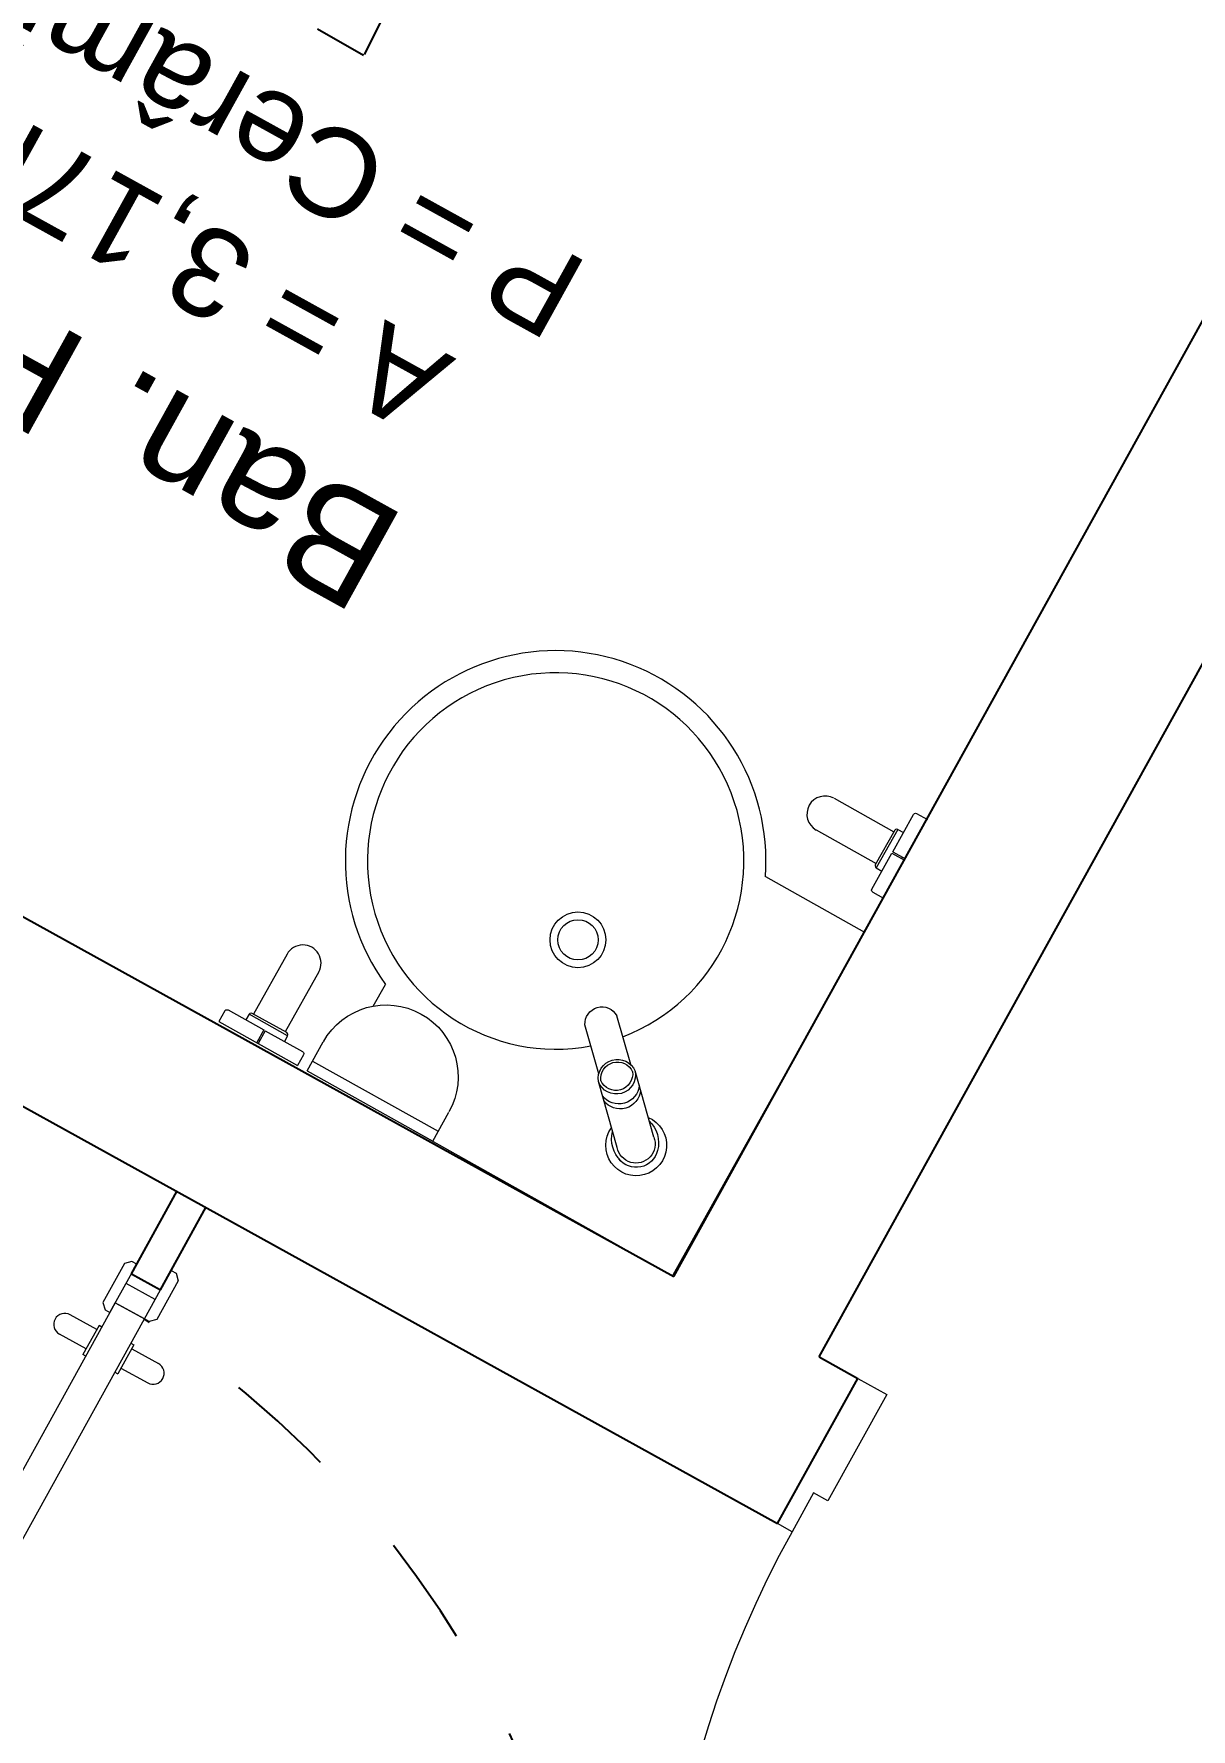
# Model space of a CAD drawing. Header units: metres. Extents: x 2113 to 5678, y -2764 to 956.
# Drawn here: x 3194.287 to 3195.332, y -1648.194 to -1646.662 of the extents above; entities that cross this region are included whole.
import ezdxf

# ---------------------------------------------------------------- set-up
doc = ezdxf.new("R2010")
doc.units = ezdxf.units.M
doc.header["$MEASUREMENT"] = 0
doc.linetypes.add('CONTINUO', pattern=[0])
doc.linetypes.add('HIDDEN2', pattern=[0.1875, 0.125, -0.0625])
for name, color, linetype in [('_SETOR A', 1, 'Continuous'), ('A - Diversos', 252, 'Continuous'), ('PAREDE', 7, 'Continuous'), ('Pilares-Vigas', 5, 'Continuous'), ('TXT_QUADRAFISCAL_5000', 7, 'Continuous'), ('XX-HTC', 8, 'Continuous')]:
    doc.layers.add(name, color=color, linetype=linetype)
for name, color, linetype, lineweight in [('A - Mobiliário Fixo', 252, 'Continuous', 5), ('AR-POR', 5, 'CONTINUO', 9), ('Esquadrias', 50, 'Continuous', 9)]:
    doc.layers.add(name, color=color, linetype=linetype, lineweight=lineweight)
doc.styles.add('REGUA60', font='romns850', dxfattribs={"width": 1.2})

# ---------------------------------------------------------------- blocks, each defined once
blk = doc.blocks.new('cadeira de rpodas')
at = {"layer": 'A - Diversos'}
for p, q in [((0.5604, 0.276), (0.5123, 0.2753)), ((0.5606, 0.2749), (0.5581, 0.2133))]:
    blk.add_line(p, q, dxfattribs=at)
blk = doc.blocks.new('GINASIO')
at = {"layer": 'A - Mobiliário Fixo'}
for p, q in [((3759.0923, -1187.2255), (3759.0938, -1186.8705)), ((3759.3639, -1186.8716), (3759.0938, -1186.8697)), ((3759.4723, -1186.882), (3759.3423, -1186.8815)), ((3759.4484, -1186.952), (3759.4483, -1186.9746)), ((3759.195, -1187.2259), (3759.0923, -1187.2255))]:
    blk.add_line(p, q, dxfattribs=at)
at = {"layer": 'A - Mobiliário Fixo', "extrusion": (0, 0, -1)}
for p, q in [((3759.3423, -1186.8715), (3759.3422, -1186.9015)), ((3759.4723, -1186.872), (3759.3423, -1186.8715)), ((3759.4723, -1186.872), (3759.4722, -1186.902)), ((3759.1938, -1186.947), (3759.2375, -1186.991)), ((3759.1693, -1186.9712), (3759.213, -1187.0153)), ((3759.2405, -1186.9973), (3759.2728, -1187.0298)), ((3759.2192, -1187.0184), (3759.2515, -1187.0509))]:
    blk.add_line(p, q, dxfattribs=at)
at = {"layer": 'A - Mobiliário Fixo'}
for radius in [0.0252, 0.0182]:
    blk.add_circle((3759.3155, -1187.094), radius, dxfattribs=at)
at = {"layer": 'A - Mobiliário Fixo', "extrusion": (0, 0, -1)}
for centre, radius, start, end in [((-3759.4072, -1186.9018), 0.065, 180.2353, 0.2353), ((-3759.1796, -1186.957), 0.0275, 264.3149, 186.5325), ((-3759.1796, -1186.957), 0.0199, 344.8728, 113.7428), ((-3759.1804, -1186.958), 0.0173, 309.9376, 140.533), ((-3759.1779, -1186.9645), 0.0274, 104.6722, 165.6454), ((-3759.187, -1186.9555), 0.0274, 284.8253, 345.7985), ((-3759.2172, -1186.995), 0.0185, 336.1612, 114.3094), ((-3759.2204, -1186.9983), 0.0185, 336.1612, 114.3094), ((-3759.2261, -1187.004), 0.0173, 319.2854, 131.1852), ((-3759.2269, -1187.0048), 0.0151, 323.9381, 126.5325), ((-3759.2236, -1187.0015), 0.0174, 142.8045, 307.6661), ((-3759.2236, -1187.0015), 0.0151, 143.9381, 306.5325), ((-3759.2599, -1187.0381), 0.0153, 147.1187, 303.352)]:
    blk.add_arc(centre, radius, start, end, dxfattribs=at)
at = {"layer": 'A - Mobiliário Fixo'}
for centre, radius, start, end in [((3759.5228, -1186.9553), 0.0164, 179.7647, 359.7647), ((3759.3676, -1187.1466), 0.19, 204.6657, 64.8636), ((3759.3676, -1187.1466), 0.17, 139.842, 129.7349), ((3759.1751, -1187.3014), 0.0164, 269.7647, 89.7647)]:
    blk.add_arc(centre, radius, start, end, dxfattribs=at)
for points in [[(3759.4823, -1186.8832), (3759.4823, -1186.8832), (3759.4824, -1186.8721), (3759.4824, -1186.8721)], [(3759.5636, -1186.8724), (3759.5636, -1186.8724), (3759.4824, -1186.8721), (3759.4824, -1186.8721)], [(3759.5229, -1186.8854), (3759.5229, -1186.8854), (3759.523, -1186.8722), (3759.523, -1186.8722)], [(3759.5245, -1186.8855), (3759.5245, -1186.8855), (3759.5245, -1186.8723), (3759.5245, -1186.8723)], [(3759.5636, -1186.8836), (3759.5636, -1186.8836), (3759.5636, -1186.8724), (3759.5636, -1186.8724)], [(3759.4826, -1186.8843), (3759.4826, -1186.8843), (3759.4823, -1186.8832), (3759.4823, -1186.8832)], [(3759.4833, -1186.885), (3759.4833, -1186.885), (3759.4826, -1186.8843), (3759.4826, -1186.8843)], [(3759.4843, -1186.8853), (3759.4843, -1186.8853), (3759.4833, -1186.885), (3759.4833, -1186.885)], [(3759.5229, -1186.8854), (3759.5229, -1186.8854), (3759.4843, -1186.8853), (3759.4843, -1186.8853)], [(3759.5031, -1186.8912), (3759.5031, -1186.8912), (3759.5032, -1186.8854), (3759.5032, -1186.8854)], [(3759.5245, -1186.8753), (3759.5245, -1186.8753), (3759.523, -1186.8753), (3759.523, -1186.8753)], [(3759.5615, -1186.8856), (3759.5615, -1186.8856), (3759.5245, -1186.8855), (3759.5245, -1186.8855)], [(3759.543, -1186.8914), (3759.543, -1186.8914), (3759.543, -1186.8855), (3759.543, -1186.8855)], [(3759.5625, -1186.8853), (3759.5625, -1186.8853), (3759.5615, -1186.8856), (3759.5615, -1186.8856)], [(3759.5633, -1186.8846), (3759.5633, -1186.8846), (3759.5625, -1186.8853), (3759.5625, -1186.8853)], [(3759.5636, -1186.8836), (3759.5636, -1186.8836), (3759.5633, -1186.8846), (3759.5633, -1186.8846)], [(3759.5031, -1186.8912), (3759.5031, -1186.8912), (3759.543, -1186.8914), (3759.543, -1186.8914)], [(3759.5031, -1186.8912), (3759.5031, -1186.8912), (3759.5034, -1186.8923), (3759.5034, -1186.8923)], [(3759.5034, -1186.8923), (3759.5034, -1186.8923), (3759.5041, -1186.893), (3759.5041, -1186.893)], [(3759.5041, -1186.893), (3759.5041, -1186.893), (3759.5052, -1186.8933), (3759.5052, -1186.8933)], [(3759.5052, -1186.8933), (3759.5052, -1186.8933), (3759.5409, -1186.8934), (3759.5409, -1186.8934)], [(3759.5063, -1186.9553), (3759.5063, -1186.9553), (3759.5066, -1186.8933), (3759.5066, -1186.8933)], [(3759.5392, -1186.9554), (3759.5392, -1186.9554), (3759.5395, -1186.8934), (3759.5395, -1186.8934)], [(3759.5409, -1186.8934), (3759.5409, -1186.8934), (3759.5419, -1186.8931), (3759.5419, -1186.8931)], [(3759.5419, -1186.8931), (3759.5419, -1186.8931), (3759.5427, -1186.8924), (3759.5427, -1186.8924)], [(3759.5427, -1186.8924), (3759.5427, -1186.8924), (3759.543, -1186.8914), (3759.543, -1186.8914)], [(3759.1033, -1187.2607), (3759.1033, -1187.2607), (3759.0922, -1187.2606), (3759.0922, -1187.2606)], [(3759.1033, -1187.2607), (3759.1033, -1187.2607), (3759.1043, -1187.2609), (3759.1043, -1187.2609)], [(3759.1043, -1187.2609), (3759.1043, -1187.2609), (3759.1051, -1187.2617), (3759.1051, -1187.2617)], [(3759.1051, -1187.2617), (3759.1051, -1187.2617), (3759.1053, -1187.2627), (3759.1053, -1187.2627)], [(3759.1053, -1187.2627), (3759.1053, -1187.2627), (3759.1052, -1187.2998), (3759.1052, -1187.2998)], [(3759.1111, -1187.2813), (3759.1111, -1187.2813), (3759.1053, -1187.2813), (3759.1053, -1187.2813)], [(3759.111, -1187.3211), (3759.111, -1187.3211), (3759.1111, -1187.2813), (3759.1111, -1187.2813)], [(3759.1122, -1187.2816), (3759.1122, -1187.2816), (3759.1111, -1187.2813), (3759.1111, -1187.2813)], [(3759.1129, -1187.2823), (3759.1129, -1187.2823), (3759.1122, -1187.2816), (3759.1122, -1187.2816)], [(3759.1132, -1187.2833), (3759.1132, -1187.2833), (3759.1129, -1187.2823), (3759.1129, -1187.2823)], [(3759.113, -1187.3191), (3759.113, -1187.3191), (3759.1132, -1187.2833), (3759.1132, -1187.2833)], [(3759.1752, -1187.285), (3759.1752, -1187.285), (3759.1132, -1187.2847), (3759.1132, -1187.2847)], [(3759.1052, -1187.2998), (3759.1052, -1187.2998), (3759.092, -1187.2997), (3759.092, -1187.2997)], [(3759.1052, -1187.3013), (3759.1052, -1187.3013), (3759.092, -1187.3012), (3759.092, -1187.3012)], [(3759.095, -1187.2997), (3759.095, -1187.2997), (3759.095, -1187.3013), (3759.095, -1187.3013)], [(3759.1052, -1187.3013), (3759.1052, -1187.3013), (3759.105, -1187.3399), (3759.105, -1187.3399)], [(3759.175, -1187.3179), (3759.175, -1187.3179), (3759.113, -1187.3176), (3759.113, -1187.3176)], [(3759.111, -1187.3211), (3759.111, -1187.3211), (3759.1051, -1187.3211), (3759.1051, -1187.3211)], [(3759.111, -1187.3211), (3759.111, -1187.3211), (3759.112, -1187.3208), (3759.112, -1187.3208)], [(3759.112, -1187.3208), (3759.112, -1187.3208), (3759.1127, -1187.3201), (3759.1127, -1187.3201)], [(3759.1127, -1187.3201), (3759.1127, -1187.3201), (3759.113, -1187.3191), (3759.113, -1187.3191)], [(3759.103, -1187.3419), (3759.103, -1187.3419), (3759.0918, -1187.3419), (3759.0918, -1187.3419)], [(3759.104, -1187.3416), (3759.104, -1187.3416), (3759.103, -1187.3419), (3759.103, -1187.3419)], [(3759.1047, -1187.3409), (3759.1047, -1187.3409), (3759.104, -1187.3416), (3759.104, -1187.3416)], [(3759.105, -1187.3399), (3759.105, -1187.3399), (3759.1047, -1187.3409), (3759.1047, -1187.3409)]]:
    blk.add_open_spline(points, degree=3, dxfattribs=at)
at = {"layer": 'AR-POR', "color": 1, "linetype": 'Continuous'}
for p, q in [((3759.4925, -1186.5497), (3759.4895, -1186.5497)), ((3759.4895, -1186.5797), (3759.4895, -1186.5497)), ((3759.5225, -1186.5497), (3759.5255, -1186.5497)), ((3759.5255, -1186.5797), (3759.5255, -1186.5497)), ((3759.4895, -1186.5556), (3759.4619, -1186.5556)), ((3759.5255, -1186.5556), (3759.5531, -1186.5556)), ((3759.4895, -1186.5756), (3759.4619, -1186.5756)), ((3759.4925, -1186.5797), (3759.4895, -1186.5797)), ((3759.5225, -1186.5797), (3759.5255, -1186.5797)), ((3759.5255, -1186.5756), (3759.5531, -1186.5756))]:
    blk.add_line(p, q, dxfattribs=at)
at = {"layer": 'AR-POR', "color": 8, "linetype": 'HIDDEN2', "lineweight": -2, "ltscale": 0.02}
blk.add_arc((3759.5509, -1185.6998), 0.9068, 228.0461, 266.3032, dxfattribs=at)
at = {"layer": 'AR-POR', "color": 1, "linetype": 'Continuous'}
for centre, start, end in [((3759.4619, -1186.5656), 90, 270), ((3759.5531, -1186.5656), 270, 90)]:
    blk.add_arc(centre, 0.01, start, end, dxfattribs=at)
at = {"layer": 'Esquadrias'}
for p, q in [((3758.8875, -1186.7197), (3758.9025, -1186.7197)), ((3758.8875, -1186.7597), (3758.8875, -1186.7197)), ((3758.8725, -1186.8697), (3758.8725, -1186.7597)), ((3758.8725, -1186.7597), (3758.8875, -1186.7597)), ((3758.9025, -1186.8697), (3758.8725, -1186.8697))]:
    blk.add_line(p, q, dxfattribs=at)
for points in [[(3759.4925, -1186.6047), (3759.5225, -1186.6047), (3759.5225, -1185.7847), (3759.4925, -1185.7847)], [(3759.5225, -1186.6447), (3759.5275, -1186.6447), (3759.5325, -1186.6397), (3759.5325, -1186.5997), (3759.5275, -1186.5947), (3759.5225, -1186.5947)], [(3759.4925, -1186.6547), (3759.4875, -1186.6547), (3759.4825, -1186.6497), (3759.4825, -1186.6097), (3759.4875, -1186.6047), (3759.4925, -1186.6047)]]:
    blk.add_lwpolyline(points, close=True, dxfattribs=at)
blk.add_lwpolyline([(3759.5275, -1186.5947), (3759.5225, -1186.5947), (3759.5225, -1186.6047), (3759.4925, -1186.6047), (3759.4925, -1186.6247), (3759.5225, -1186.6247)], dxfattribs=at)
at = {"layer": 'Esquadrias', "color": 0, "linetype": 'ByBlock'}
blk.add_arc((3757.916, -1186.7203), 0.9715, 0.0351, 87.5528, dxfattribs=at)
at = {"layer": 'PAREDE', "ltscale": 5}
for p, q in [((3760.9925, -1186.7197), (3758.9025, -1186.7197)), ((3758.9025, -1186.7197), (3758.9025, -1186.8697)), ((3758.9425, -1186.8697), (3758.9025, -1186.8697)), ((3758.9425, -1186.8697), (3758.9425, -1188.0947)), ((3760.9925, -1186.8697), (3759.0925, -1186.8697)), ((3759.0925, -1186.8697), (3759.0925, -1188.0947))]:
    blk.add_line(p, q, dxfattribs=at)
at = {"layer": 'Pilares-Vigas', "ltscale": 5}
for p, q in [((3759.4925, -1186.6347), (3759.4925, -1186.7197)), ((3759.5225, -1186.6347), (3759.4925, -1186.6347)), ((3759.5225, -1186.6347), (3759.5225, -1186.7197))]:
    blk.add_line(p, q, dxfattribs=at)
at = {"layer": 'A - Diversos', "xscale": -1}
blk.add_blockref('cadeira de rpodas', (3760.432, -1187.9754), dxfattribs=at)
at = {"layer": 'XX-HTC', "insert": (3759.9402, -1187.2535, -297), "char_height": 0.1, "width": 1.390511, "attachment_point": 2, "style": 'REGUA60'}
blk.add_mtext('{\\fArial|b0|i0|c0|p34;Ban. PNE\\P\\H0.8x;A = 3,17m²\\PP = Cerâmico}', dxfattribs=at)

msp = doc.modelspace()

# ---------------------------------------------------------------- linework, layer by layer
at = {"layer": 'TXT_QUADRAFISCAL_5000', "lineweight": 100}
msp.add_circle((3163.675, -1737.5511), 237.9528, dxfattribs=at)
msp.add_circle((3163.675, -1737.5511), 237.9528, dxfattribs=at)

# ---------------------------------------------------------------- block references
at = {"layer": '_SETOR A', "rotation": 151.0553157846748}
msp.add_blockref('GINASIO', (5909.9961, -4505.6686), dxfattribs=at)

doc.saveas('drawing.dxf')
